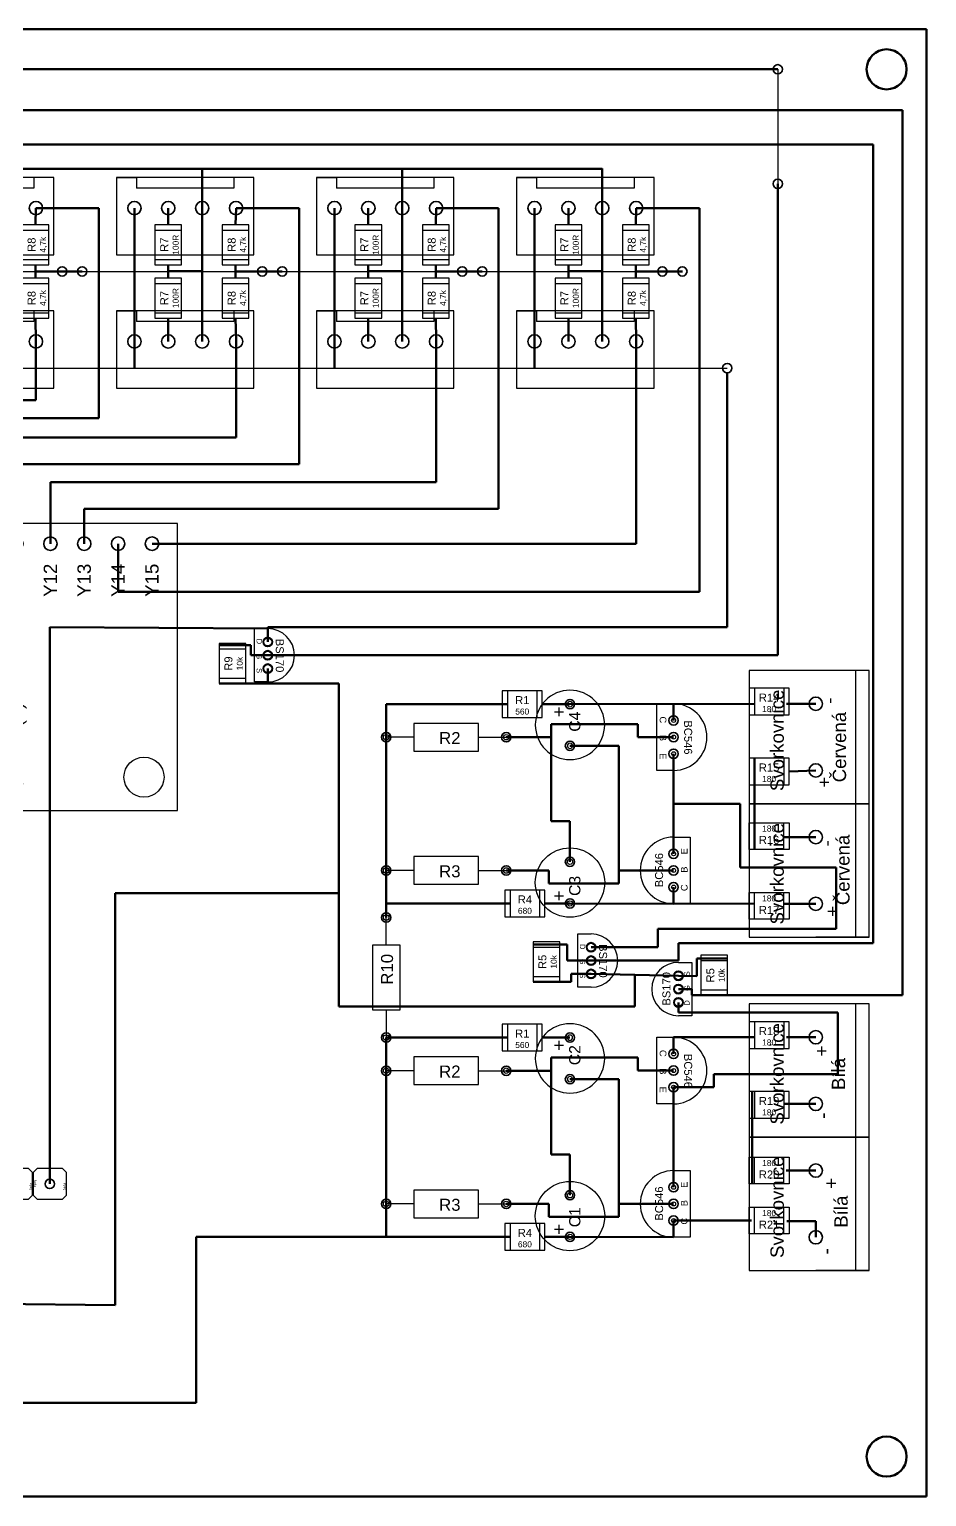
# Model space of a CAD drawing. Header units: millimetres. Extents: x -113 to 59, y -3 to 334.
# Drawn here: x -8.4 to 58.8, y -3.4 to 106.6 of the extents above; entities that cross this region are included whole.
import ezdxf
from ezdxf.enums import TextEntityAlignment as Align

# ---------------------------------------------------------------- set-up
doc = ezdxf.new("R2010")
doc.units = ezdxf.units.MM
for name, color, linetype, lineweight in [('Cesty', 90, 'Continuous', 106), ('Deska', 10, 'Continuous', 70), ('Díry', 106, 'Continuous', 35), ('Díry-šrouby', 10, 'Continuous', 70)]:
    doc.layers.add(name, color=color, linetype=linetype, lineweight=lineweight)
for name, color, linetype in [('Drátové propojky', 172, 'Continuous'), ('Díry-poznámky', 40, 'Continuous'), ('SMD součástky', 172, 'Continuous'), ('Součástky', 212, 'Continuous')]:
    doc.layers.add(name, color=color, linetype=linetype)
doc.styles.get("Standard").update_dxf_attribs({"font": 'arial.ttf'})

# ---------------------------------------------------------------- blocks, each defined once
blk = doc.blocks.new('Svorkovnice')
for p, q in [((7.5, 5), (-2.5, 5)), ((-2.5, 5), (-2.5, -4)), ((7.5, -4), (7.5, 5)), ((-2.5, -4), (-2.5, 0)), ((-2.5, -4), (-2.5, -3)), ((-2.5, -3), (7.5, -3)), ((-2.5, -4), (7.5, -4))]:
    blk.add_line(p, q)
for centre in [(0, 0), (5, 0)]:
    blk.add_circle(centre, 0.5)
at = {"insert": (-1.55, 3.4), "char_height": 1, "attachment_point": 1}
blk.add_mtext_dynamic_manual_height_columns('Svorkovnice', width=1.7485, gutter_width=12.5, heights=[0], dxfattribs=at)
blk = doc.blocks.new('Tranzistor_1')
for p, q in [((-5, -2.5), (-5, 0)), ((5, 0), (5, -2.5)), ((5, -2.5), (-5, -2.5))]:
    blk.add_line(p, q)
for centre in [(-2.5, 0), (0, 0), (2.5, 0)]:
    blk.add_circle(centre, 0.3)
blk.add_arc((0, 0), 5, 0, 180)
at = {"char_height": 1, "attachment_point": 1}
for s, insert in [('C', (-3.09, -1.09)), ('B', (-0.34, -1.09)), ('E', (2.41, -1.09))]:
    blk.add_mtext_dynamic_manual_height_columns(s, width=0.3446, gutter_width=12.5, heights=[0], dxfattribs=dict(at, insert=insert))
blk.add_attdef('TYP', (-2.51, 1.58), '', height=1.2)
blk = doc.blocks.new('*U200')
blk.add_circle((0, 0), 0.3)
blk = doc.blocks.new('*U199')
at = {"color": 0, "linetype": 'ByBlock', "lineweight": -2, "transparency": 16777216}
for p in [(0, 0), (4.8, 0)]:
    blk.add_blockref('*U200', p, dxfattribs=at)
blk = doc.blocks.new('BLOCK4')
blk.add_circle((2.4, 0), 4)
blk.add_blockref('*U199', (0, 0))
blk.add_attdef('C', (1.11, -1.2), '', height=1.3)
blk = doc.blocks.new('Rezistor SMD')
for p, q in [((2.8, 1), (-0.2, 1)), ((-0.2, 1), (-0.2, -1)), ((0.2, 1), (0.2, -1)), ((2.8, 1), (2.3, 1)), ((2.8, 1), (2.4, 1)), ((2.4, 1), (2.4, -1)), ((2.8, -1), (2.8, 1)), ((-0.2, -1), (2.8, -1))]:
    blk.add_line(p, q)
for tag, height, p in [('R', 0.6, (1.3, 0)), ('VALUE', 0.45, (1.3, -0.78))]:
    blk.add_attdef(tag, text='', height=height).set_placement(p, align=Align.CENTER)
blk = doc.blocks.new('Rezistor')
for p, q in [((3, 0), (0, 0)), ((10, 1.5), (3, 1.5)), ((3, 1.5), (3, -1.5)), ((10, -1.5), (10, 1.5)), ((10, 0), (13, 0)), ((3, -1.5), (10, -1.5))]:
    blk.add_line(p, q)
for centre in [(0, 0), (13, 0)]:
    blk.add_circle(centre, 0.3)
blk.add_attdef('R', (5.73, -0.74), '', height=1.3)
blk = doc.blocks.new('Tranzistor_1 v2')
for p, q in [((-2, -1), (-2, 0)), ((2, 0), (2, -1)), ((2, -1), (-2, -1))]:
    blk.add_line(p, q)
for centre in [(-1, 0), (0, 0), (1, 0)]:
    blk.add_circle(centre, 0.3)
blk.add_arc((0, 0), 2, 0, 180)
at = {"char_height": 0.4, "attachment_point": 1}
for s, insert in [('D', (-1.24, -0.44)), ('G', (-0.14, -0.44)), ('S', (0.96, -0.44))]:
    blk.add_mtext_dynamic_manual_height_columns(s, width=0.3446, gutter_width=12.5, heights=[0], dxfattribs=dict(at, insert=insert))
blk.add_attdef('TYP', (-1.24, 0.6), '', height=0.6)
blk = doc.blocks.new('*U205')
blk.add_circle((0, 0), 0.5)
blk = doc.blocks.new('*U206')
at = {"color": 0, "linetype": 'ByBlock', "lineweight": -2, "transparency": 16777216}
for p in [(-17.78, 0), (-15.24, 0), (-12.7, 0), (-10.16, 0), (-7.62, 0), (-5.08, 0), (-2.54, 0), (0, 0)]:
    blk.add_blockref('*U205', p, dxfattribs=at)
blk = doc.blocks.new('*U207')
blk.add_circle((0, 0), 0.5)
blk = doc.blocks.new('*U208')
at = {"color": 0, "linetype": 'ByBlock', "lineweight": -2, "transparency": 16777216}
for p in [(0, 0), (2.54, 0), (5.08, 0), (7.62, 0), (10.16, 0), (12.7, 0), (15.24, 0), (17.78, 0), (20.32, 0), (22.86, 0), (25.4, 0), (27.94, 0), (30.48, 0), (33.02, 0), (35.56, 0), (38.1, 0)]:
    blk.add_blockref('*U207', p, dxfattribs=at)
blk = doc.blocks.new('16-ch-analog-multiplexer')
for p, q in [((42, 21.5), (0, 21.5)), ((0, 21.5), (0, 0)), ((0, 21.5), (0, 20)), ((42, 0), (42, 21.5)), ((0, 0), (0, 2.5)), ((0, 0), (0, 2)), ((0, 0), (42, 0))]:
    blk.add_line(p, q)
for centre in [(2.5, 2.5), (39.5, 2.5)]:
    blk.add_circle(centre, 1.5)
for name, p in [('*U208', (2, 20)), ('*U206', (29.89, 2))]:
    blk.add_blockref(name, p)
at = {"char_height": 1, "rotation": 90}
for s, width, insert, attachment_point in [('Y0', 2.1173, (2, 18.5), 6), ('Y1', 2.1173, (4.54, 18.5), 6), ('Y2', 2.1173, (7.08, 18.5), 6), ('Y3', 2.1173, (9.62, 18.5), 6), ('Y4', 2.1173, (12.16, 18.5), 6), ('Y5', 2.1173, (14.7, 18.5), 6), ('Y6', 2.1173, (17.24, 18.5), 6), ('Y7', 2.1173, (19.78, 18.5), 6), ('Y8', 2.1173, (22.32, 18.5), 6), ('Y9', 2.1173, (24.86, 18.5), 6), ('Y10', 2.1173, (27.4, 18.5), 6), ('Y11', 2.1173, (29.94, 18.5), 6), ('Y12', 2.1173, (32.48, 18.5), 6), ('Y13', 2.1173, (35.02, 18.5), 6), ('Y14', 2.1173, (37.56, 18.5), 6), ('Y15', 2.1173, (40.1, 18.5), 6), ('SIG (Z)', 4.8487, (29.39, 3.5), 1), ('GND', 2.1173, (11.61, 3.5), 1), ('VCC', 2.1173, (14.15, 3.5), 1), ('EN', 2.1173, (16.69, 3.5), 1), ('S0', 2.1173, (19.23, 3.5), 1), ('S1', 2.1173, (21.77, 3.5), 1), ('S2', 2.1173, (24.31, 3.5), 1), ('S3', 2.1173, (26.85, 3.5), 1)]:
    blk.add_mtext_dynamic_manual_height_columns(s, width=width, gutter_width=9, heights=[0], dxfattribs=dict(at, insert=insert, attachment_point=attachment_point))
at = {"insert": (7.88, 13.96), "char_height": 1.2, "attachment_point": 1}
blk.add_mtext_dynamic_manual_height_columns('16 channel analog multiplexer', width=28.0301, gutter_width=9, heights=[0], dxfattribs=at)
blk.add_attdef('CISLO', (16.39, 9.07), '', height=1.8)
blk = doc.blocks.new('*U210')
blk.add_circle((0, 0), 0.5)
blk = doc.blocks.new('*U211')
at = {"color": 0, "linetype": 'ByBlock', "lineweight": -2, "transparency": 16777216}
for p in [(-7.62, 0), (-5.08, 0), (-2.54, 0), (0, 0)]:
    blk.add_blockref('*U210', p, dxfattribs=at)
blk = doc.blocks.new('4-pin-fan-connector')
for p, q in [((8.96, 2.3), (-1.34, 2.3)), ((-1.34, 2.3), (-1.34, -3.5)), ((-1.34, 2.3), (0.16, 2.3)), ((0.16, 2.3), (0.16, 1.5)), ((8.96, 2.3), (7.46, 2.3)), ((7.46, 2.3), (7.46, 1.5)), ((8.96, -3.5), (8.96, 2.3)), ((7.46, 1.5), (0.16, 1.5)), ((8.96, -3.5), (8.96, 0)), ((-1.34, -3.5), (8.96, -3.5))]:
    blk.add_line(p, q)
blk.add_blockref('*U211', (7.62, 0))
blk = doc.blocks.new('*U213')
at = {"layer": 'Součástky', "rotation": 180}
blk.add_blockref('4-pin-fan-connector', (3.81, -0.6), dxfattribs=at)
blk = doc.blocks.new('*U214')
at = {"layer": 'Součástky', "color": 0, "linetype": 'ByBlock', "lineweight": -2, "transparency": 16777216}
for p in [(0, 10), (15, 10), (30, 10), (45, 10), (60, 10), (75, 10), (90, 10), (105, 10), (0, 0), (15, 0), (30, 0), (45, 0), (60, 0), (75, 0), (90, 0), (105, 0)]:
    blk.add_blockref('*U213', p, dxfattribs=at)
blk = doc.blocks.new('*U215')
at = {"layer": 'SMD součástky', "rotation": 90}
for p, values in [((-1.24, -1.3), {'R': 'R7', 'VALUE': '100R'}), ((3.81, -1.3), {'R': 'R8', 'VALUE': '4,7k'})]:
    blk.add_blockref('Rezistor SMD', p, dxfattribs=at).add_auto_attribs(values)
blk = doc.blocks.new('*U216')
at = {"layer": 'Součástky', "color": 0, "linetype": 'ByBlock', "lineweight": -2, "transparency": 16777216}
for p in [(0, 0), (15, 0), (30, 0), (45, 0), (60, 0), (75, 0), (90, 0), (105, 0), (0, -4), (15, -4), (30, -4), (45, -4), (60, -4), (75, -4), (90, -4), (105, -4)]:
    blk.add_blockref('*U215', p, dxfattribs=at)
blk = doc.blocks.new('*U217')
at = {"layer": 'Cesty'}
for p, q in [((1.27, 5), (1.27, -5)), ((-1.27, 0.26), (1.27, 0.26))]:
    blk.add_line(p, q, dxfattribs=at)
blk = doc.blocks.new('*U218')
at = {"layer": 'Cesty', "color": 0, "linetype": 'ByBlock', "lineweight": -2, "transparency": 16777216}
for p in [(0, 0), (15, 0), (30, 0), (45, 0), (60, 0), (75, 0), (90, 0), (105, 0)]:
    blk.add_blockref('*U217', p, dxfattribs=at)
blk = doc.blocks.new('*U219')
at = {"layer": 'Cesty'}
for p, q in [((-3.81, -5), (-3.81, 5)), ((-1.27, 3.76), (-1.27, 5)), ((3.78, 3.76), (3.81, 5)), ((-1.27, -3.24), (-1.27, -5)), ((3.78, -3.24), (3.81, -5))]:
    blk.add_line(p, q, dxfattribs=at)
blk = doc.blocks.new('*U220')
at = {"layer": 'Cesty', "color": 0, "linetype": 'ByBlock', "lineweight": -2, "transparency": 16777216}
for p in [(0, 0), (15, 0), (30, 0), (45, 0), (60, 0), (75, 0), (90, 0), (105, 0)]:
    blk.add_blockref('*U219', p, dxfattribs=at)
blk = doc.blocks.new('*U221')
at = {"layer": 'Cesty'}
for p, q in [((-1.925, 0), (0.075, 0)), ((0.075, 0), (1.575, 0))]:
    blk.add_line(p, q, dxfattribs=at)
at = {"layer": 'Díry'}
for centre in [(0.075, 0), (1.575, 0)]:
    blk.add_circle(centre, 0.35, dxfattribs=at)
blk = doc.blocks.new('*U222')
at = {"layer": 'Díry', "color": 0, "linetype": 'ByBlock', "lineweight": -2, "transparency": 16777216}
for p in [(0, 0), (15, 0), (30, 0), (45, 0), (60, 0), (75, 0), (90, 0), (105, 0)]:
    blk.add_blockref('*U221', p, dxfattribs=at)
blk = doc.blocks.new('*U223')
at = {"layer": 'Drátové propojky'}
blk.add_line((-6.75, 0), (6.75, 0), dxfattribs=at)
blk = doc.blocks.new('*U224')
at = {"layer": 'Drátové propojky', "color": 0, "linetype": 'ByBlock', "lineweight": -2, "transparency": 16777216}
for p in [(0, 0), (15, 0), (30, 0), (45, 0), (60, 0), (75, 0), (90, 0)]:
    blk.add_blockref('*U223', p, dxfattribs=at)
blk = doc.blocks.new('*U225')
at = {"layer": 'Cesty'}
blk.add_line((0, -1.48), (0, 1.48), dxfattribs=at)
blk = doc.blocks.new('*U226')
at = {"layer": 'Cesty', "color": 0, "linetype": 'ByBlock', "lineweight": -2, "transparency": 16777216}
for p in [(0, 0), (15, 0), (30, 0), (45, 0), (60, 0), (75, 0), (90, 0), (105, 0)]:
    blk.add_blockref('*U225', p, dxfattribs=at)
blk = doc.blocks.new('*U227')
at = {"layer": 'Cesty'}
blk.add_line((0, 1), (0, -1), dxfattribs=at)
blk = doc.blocks.new('*U228')
at = {"layer": 'Cesty', "color": 0, "linetype": 'ByBlock', "lineweight": -2, "transparency": 16777216}
for p in [(0, 0), (15, 0), (30, 0), (45, 0), (60, 0), (75, 0), (90, 0), (105, 0)]:
    blk.add_blockref('*U227', p, dxfattribs=at)
blk = doc.blocks.new('Oboustraný kolík přímý (1pin)')
for p, q in [((-2.5, -0.3), (-2.2, 0)), ((-0.3, 0), (-2.2, 0)), ((-0.3, 0), (0, -0.3)), ((-2.5, -0.3), (-2.5, -2)), ((0, -2), (0, -0.3)), ((-2.5, -2), (-2.2, -2.3)), ((0, -2), (-0.3, -2.3)), ((-2.2, -2.3), (-0.3, -2.3))]:
    blk.add_line(p, q)
blk.add_circle((-1.25, -1.15), 0.35)
at = {"char_height": 0.2, "attachment_point": 1}
for insert, rotation in [((-2.24, -0.84), 270), ((-0.24, -1.61), 90)]:
    blk.add_mtext_dynamic_manual_height_columns('řada', width=0.3606, gutter_width=12.5, heights=[0], dxfattribs=dict(at, insert=insert, rotation=rotation))
blk = doc.blocks.new('Oboustraný kolík přímý')
at = {"layer": 'Součástky'}
blk.add_blockref('Oboustraný kolík přímý (1pin)', (0, 0), dxfattribs=at)
blk = doc.blocks.new('*U229')
at = {"layer": 'Cesty'}
blk.add_blockref('Oboustraný kolík přímý', (1.25, 1.15), dxfattribs=at)
blk = doc.blocks.new('*U230')
at = {"layer": 'Cesty', "color": 0, "linetype": 'ByBlock', "lineweight": -2, "transparency": 16777216}
for p in [(0, 0), (2.54, 0), (5.08, 0), (7.62, 0), (10.16, 0), (12.7, 0), (15.24, 0), (17.78, 0), (20.32, 0)]:
    blk.add_blockref('*U229', p, dxfattribs=at)
blk = doc.blocks.new('*U278')
at = {"layer": 'Díry'}
blk.add_circle((0, 0), 0.5, dxfattribs=at)
blk = doc.blocks.new('*U279')
at = {"layer": 'Díry', "color": 0, "linetype": 'ByBlock', "lineweight": -2, "transparency": 16777216}
for p in [(0, 0), (2.54, 0), (5.08, 0), (7.62, 0), (0, -10), (2.54, -10), (5.08, -10), (7.62, -10)]:
    blk.add_blockref('*U278', p, dxfattribs=at)
blk = doc.blocks.new('*U276')
at = {"layer": 'Díry'}
blk.add_blockref('*U279', (-3.81, 5), dxfattribs=at)
blk = doc.blocks.new('*U277')
at = {"layer": 'Díry', "color": 0, "linetype": 'ByBlock', "lineweight": -2, "transparency": 16777216}
for p in [(0, 0), (15, 0), (30, 0), (45, 0), (60, 0), (75, 0), (90, 0), (105, 0)]:
    blk.add_blockref('*U276', p, dxfattribs=at)

msp = doc.modelspace()

# ---------------------------------------------------------------- linework, layer by layer
at = {"layer": 'Cesty'}
for p, q in [((-83.28, 103.57), (47.68, 103.57)), ((57.04, 100.52), (-80.6, 100.52)), ((57.04, 34.15), (57.04, 100.52)), ((-78.16, 97.94), (54.82, 97.94)), ((54.82, 97.94), (54.82, 38.06)), ((-70.48, 96.12), (34.52, 96.12)), ((47.68, 59.64), (47.68, 94.99)), ((-7.94, 93.17), (-3.22, 93.17)), ((-3.22, 93.17), (-3.22, 77.42)), ((7.06, 93.17), (11.8, 93.17)), ((11.8, 93.17), (11.8, 73.98)), ((22.06, 93.17), (26.74, 93.17)), ((26.74, 93.17), (26.74, 70.63)), ((41.81, 93.17), (37.06, 93.17)), ((41.81, 64.39), (41.81, 93.17)), ((-7.97, 87.92), (-7.97, 88.92)), ((1.98, 87.92), (1.98, 88.92)), ((7.03, 87.92), (7.03, 88.92)), ((16.98, 87.92), (16.98, 88.92)), ((22.03, 87.92), (22.03, 88.92)), ((31.98, 87.92), (31.98, 88.92)), ((37.03, 87.92), (37.03, 88.92)), ((-7.94, 83.17), (-7.94, 78.78)), ((7.06, 83.17), (7.06, 75.97)), ((22.06, 83.17), (22.06, 72.61)), ((37.06, 83.17), (37.06, 68.01)), ((43.89, 80.82), (43.89, 61.75)), ((-7.94, 78.78), (-17.02, 78.78)), ((-3.22, 77.42), (-14.48, 77.42)), ((7.06, 75.97), (-11.94, 75.97)), ((11.8, 73.98), (-9.4, 73.98)), ((22.06, 72.61), (-6.86, 72.61)), ((-6.86, 72.61), (-6.86, 68.01)), ((26.74, 70.63), (-4.32, 70.63)), ((-4.32, 70.63), (-4.32, 68.01)), ((-1.78, 68.01), (-1.78, 64.39)), ((37.06, 68.01), (0.76, 68.01)), ((-1.78, 64.39), (41.81, 64.39)), ((9.44, 61.64), (-6.91, 61.75)), ((-6.91, 61.75), (-6.91, 20.01)), ((43.89, 61.75), (9.44, 61.75)), ((9.44, 61.75), (9.44, 60.64)), ((8.17, 60.41), (5.79, 60.41)), ((8.17, 59.64), (8.17, 60.41)), ((9.44, 59.64), (8.17, 59.64)), ((9.44, 59.64), (47.68, 59.64)), ((9.44, 57.52), (9.44, 58.64)), ((5.79, 57.52), (7.79, 57.52)), ((7.79, 57.52), (9.44, 57.52)), ((14.77, 57.52), (9.44, 57.52)), ((14.77, 33.31), (14.77, 57.52)), ((18.32, 53.5), (18.32, 55.98)), ((18.32, 55.98), (27.42, 55.98)), ((32.1, 55.98), (30.02, 55.98)), ((45.93, 56), (32.1, 55.98)), ((39.87, 54.76), (39.87, 55.99)), ((37.18, 54.48), (30.68, 54.48)), ((30.68, 54.48), (30.68, 53.5)), ((37.18, 53.51), (37.18, 54.48)), ((18.32, 43.51), (18.32, 53.5)), ((30.68, 53.5), (27.32, 53.5)), ((30.68, 53.5), (30.68, 47.21)), ((32.1, 52.86), (35.76, 52.86)), ((35.76, 52.86), (35.76, 43.51)), ((39.87, 53.51), (37.18, 53.51)), ((39.87, 52.26), (39.87, 44.76)), ((44.86, 48.51), (39.87, 48.51)), ((44.86, 43.73), (44.86, 48.51)), ((30.68, 47.21), (32.1, 47.21)), ((32.1, 47.21), (32.1, 44.16)), ((18.32, 41.04), (18.32, 43.51)), ((30.51, 43.51), (27.32, 43.51)), ((30.51, 42.54), (30.51, 43.51)), ((39.87, 43.51), (35.76, 43.51)), ((35.76, 43.51), (35.76, 42.54)), ((52.06, 43.73), (44.86, 43.73)), ((52.06, 39.13), (52.06, 43.73)), ((35.76, 42.54), (30.51, 42.54)), ((39.87, 42.26), (39.87, 41.02)), ((-2.01, 11.49), (-2.01, 41.8)), ((-2.01, 41.8), (14.77, 41.8)), ((27.62, 41.04), (18.32, 41.04)), ((18.32, 41.04), (18.32, 39.98)), ((32.1, 41.04), (30.22, 41.04)), ((45.93, 41.01), (32.1, 41.04)), ((39.87, 41.01), (32.1, 41.04)), ((38.69, 37.75), (38.69, 39.13)), ((38.69, 39.13), (52.06, 39.13)), ((31.88, 37.95), (29.33, 37.96)), ((31.88, 36.75), (31.88, 37.95)), ((33.68, 37.75), (38.69, 37.75)), ((40.23, 36.75), (40.23, 38.06)), ((40.23, 38.06), (54.82, 38.06)), ((33.68, 36.75), (31.88, 36.75)), ((33.68, 36.75), (40.23, 36.75)), ((41.6, 35.59), (41.6, 36.9)), ((41.6, 36.9), (43.92, 36.9)), ((33.68, 35.75), (32.18, 35.75)), ((32.18, 35.75), (32.18, 35.16)), ((40.23, 35.62), (33.68, 35.75)), ((33.68, 35.75), (33.68, 35.75)), ((36.96, 35.69), (36.96, 33.31)), ((40.23, 35.62), (41.6, 35.59)), ((32.18, 35.16), (29.33, 35.16)), ((40.23, 34.62), (41.23, 34.62)), ((41.23, 34.62), (41.23, 34.15)), ((41.23, 34.15), (43.92, 34.15)), ((43.92, 34.15), (57.04, 34.15)), ((36.96, 33.31), (14.77, 33.31)), ((40.23, 33.62), (40.23, 32.87)), ((40.23, 32.87), (52.19, 32.87)), ((52.19, 32.87), (52.19, 28.24)), ((18.32, 28.5), (18.32, 30.98)), ((18.32, 30.98), (27.42, 30.98)), ((32.1, 30.98), (30.02, 30.98)), ((39.87, 29.76), (39.87, 30.99)), ((37.18, 29.48), (30.68, 29.48)), ((30.68, 29.48), (30.68, 28.5)), ((37.18, 28.51), (37.18, 29.48)), ((18.32, 18.51), (18.32, 28.5)), ((30.68, 28.5), (27.32, 28.5)), ((30.68, 28.5), (30.68, 22.21)), ((32.1, 27.86), (35.76, 27.86)), ((35.76, 27.86), (35.76, 18.51)), ((39.87, 28.51), (37.18, 28.51)), ((52.19, 28.24), (42.88, 28.24)), ((42.88, 28.24), (42.88, 27.26)), ((39.87, 27.26), (39.87, 19.76)), ((42.88, 27.26), (39.87, 27.26)), ((30.68, 22.21), (32.1, 22.21)), ((32.1, 22.21), (32.1, 19.16)), ((18.32, 16.04), (18.32, 18.51)), ((30.51, 18.51), (27.32, 18.51)), ((30.51, 17.54), (30.51, 18.51)), ((39.87, 18.51), (35.76, 18.51)), ((35.76, 18.51), (35.76, 17.54)), ((35.76, 17.54), (30.51, 17.54)), ((39.87, 17.11), (39.87, 17.26)), ((39.87, 16.01), (39.87, 17.11)), ((4.06, 3.59), (4.06, 16.04)), ((4.06, 16.04), (18.32, 16.04)), ((27.62, 16.04), (18.32, 16.04)), ((32.1, 16.04), (30.22, 16.04)), ((39.87, 16.01), (32.1, 16.04)), ((-16.73, 11.09), (-2.01, 10.92)), ((-2.01, 10.92), (-2.01, 11.49)), ((-10.67, 3.59), (4.06, 3.59))]:
    msp.add_line(p, q, dxfattribs=at)
at = {"layer": 'Cesty', "lineweight": 100}
for p, q in [((50.53, 56.01), (48.33, 56.01)), ((45.93, 51.93), (45.93, 45.09)), ((50.53, 51.01), (48.53, 50.93)), ((50.53, 46.01), (48.13, 46.01)), ((50.53, 41.01), (48.16, 41.01)), ((39.87, 31.01), (45.93, 31.01)), ((50.53, 31.01), (48.34, 31.01)), ((45.75, 26.93), (45.75, 20.01)), ((50.53, 26.01), (48.16, 26.01)), ((50.53, 21.01), (48.31, 21.01)), ((39.87, 17.26), (43.42, 17.26)), ((43.42, 17.26), (45.72, 17.26)), ((48.35, 17.23), (50.53, 17.23)), ((50.53, 17.23), (50.53, 16.01))]:
    msp.add_line(p, q, dxfattribs=at)
at = {"layer": 'Deska'}
for p, q in [((-113.16, 106.57), (58.84, 106.57)), ((58.84, 106.57), (58.84, -3.43)), ((58.84, -3.43), (-113.16, -3.43))]:
    msp.add_line(p, q, dxfattribs=at)
at = {"layer": 'Drátové propojky'}
for p, q in [((47.68, 103.57), (47.68, 94.99)), ((-75.56, 81.17), (29.44, 81.17)), ((29.44, 81.17), (43.89, 81.17))]:
    msp.add_line(p, q, dxfattribs=at)
at = {"layer": 'Díry'}
for centre, radius in [((47.68, 103.57), 0.35), ((47.68, 94.99), 0.35), ((47.68, 94.99), 0.35), ((43.89, 81.17), 0.35), ((-6.86, 68.01), 0.5), ((-4.32, 68.01), 0.5), ((-1.78, 68.01), 0.5), ((0.76, 68.01), 0.5), ((9.44, 60.64), 0.35), ((9.44, 59.64), 0.35), ((9.44, 58.64), 0.35), ((32.1, 55.98), 0.35), ((50.53, 56.01), 0.5), ((39.87, 54.76), 0.35), ((18.32, 53.5), 0.35), ((27.32, 53.5), 0.35), ((32.1, 52.86), 0.35), ((39.87, 53.51), 0.35), ((39.87, 52.26), 0.35), ((50.53, 51.01), 0.5), ((50.53, 46.01), 0.5), ((39.87, 44.76), 0.35), ((32.1, 44.16), 0.35), ((18.32, 43.51), 0.35), ((27.32, 43.51), 0.35), ((39.87, 43.51), 0.35), ((39.87, 42.26), 0.35), ((32.1, 41.04), 0.35), ((50.53, 41.01), 0.5), ((18.32, 39.98), 0.35), ((33.68, 37.75), 0.35), ((33.68, 36.75), 0.35), ((33.68, 35.75), 0.35), ((40.23, 35.62), 0.35), ((40.23, 34.62), 0.35), ((40.23, 33.62), 0.35), ((18.32, 30.98), 0.35), ((32.1, 30.98), 0.35), ((50.53, 31.01), 0.5), ((39.87, 29.76), 0.35), ((18.32, 28.5), 0.35), ((27.32, 28.5), 0.35), ((39.87, 28.51), 0.35), ((32.1, 27.86), 0.35), ((39.87, 27.26), 0.35), ((50.53, 26.01), 0.5), ((50.53, 21.01), 0.5), ((-6.91, 20.01), 0.35), ((39.87, 19.76), 0.35), ((18.32, 18.51), 0.35), ((27.32, 18.51), 0.35), ((32.1, 19.16), 0.35), ((39.87, 18.51), 0.35), ((39.87, 17.26), 0.35), ((50.53, 16.01), 0.5), ((32.1, 16.04), 0.35)]:
    msp.add_circle(centre, radius, dxfattribs=at)
at = {"layer": 'Díry-poznámky'}
msp.add_circle((0.16, 50.51), 1.5, dxfattribs=at)
at = {"layer": 'Díry-šrouby'}
for centre in [(55.84, 103.57), (55.84, -0.43)]:
    msp.add_circle(centre, 1.5, dxfattribs=at)

# ---------------------------------------------------------------- block references
at = {"layer": 'Cesty'}
for name, p in [('*U226', (-70.48, 94.65)), ('*U220', (-71.75, 88.17)), ('*U218', (-71.75, 88.17)), ('*U228', (-75.56, 82.17)), ('*U230', (-27.23, 20.01))]:
    msp.add_blockref(name, p, dxfattribs=at)
at = {"layer": 'Drátové propojky'}
msp.add_blockref('*U224', (-57.72, 88.42), dxfattribs=at)
at = {"layer": 'Díry'}
for name, p in [('*U277', (-71.75, 88.17)), ('*U222', (-66.05, 88.42))]:
    msp.add_blockref(name, p, dxfattribs=at)
at = {"layer": 'SMD součástky', "rotation": 90}
for p, values in [((6.79, 57.72), {'R': 'R9', 'VALUE': '10k'}), ((30.33, 35.36), {'R': 'R5', 'VALUE': '10k'}), ((42.92, 34.35), {'R': 'R5', 'VALUE': '10k'})]:
    msp.add_blockref('Rezistor SMD', p, dxfattribs=at).add_auto_attribs(values)
at = {"layer": 'SMD součástky'}
for p, values in [((27.22, 55.98), {'R': 'R1', 'VALUE': '560'}), ((45.73, 56.17), {'R': 'R14', 'VALUE': '180'}), ((45.73, 50.93), {'R': 'R15', 'VALUE': '180'}), ((27.42, 41.04), {'R': 'R4', 'VALUE': '680'}), ((27.22, 30.98), {'R': 'R1', 'VALUE': '560'}), ((45.73, 31.17), {'R': 'R18', 'VALUE': '180'}), ((45.73, 25.93), {'R': 'R19', 'VALUE': '180'}), ((27.42, 16.04), {'R': 'R4', 'VALUE': '680'})]:
    msp.add_blockref('Rezistor SMD', p, dxfattribs=at).add_auto_attribs(values)
ref = msp.add_blockref('Rezistor SMD', (45.73, 46.09), dxfattribs=dict(at, xscale=-1, rotation=180))
ref.add_attrib('R', 'R16', dxfattribs={"layer": '0', "height": 0.6}).set_placement((47.03, 45.5), align=Align.CENTER)
ref.add_attrib('VALUE', '180', dxfattribs={"layer": '0', "height": 0.45}).set_placement((47.03, 46.43), align=Align.CENTER)
ref = msp.add_blockref('Rezistor SMD', (45.73, 40.85), dxfattribs=dict(at, xscale=-1, rotation=180))
ref.add_attrib('R', 'R17', dxfattribs={"layer": '0', "height": 0.6}).set_placement((47.03, 40.25), align=Align.CENTER)
ref.add_attrib('VALUE', '180', dxfattribs={"layer": '0', "height": 0.45}).set_placement((47.03, 41.19), align=Align.CENTER)
ref = msp.add_blockref('Rezistor SMD', (45.73, 21.01), dxfattribs=dict(at, xscale=-1, rotation=180))
ref.add_attrib('R', 'R20', dxfattribs={"layer": '0', "height": 0.6}).set_placement((47.03, 20.42), align=Align.CENTER)
ref.add_attrib('VALUE', '180', dxfattribs={"layer": '0', "height": 0.45}).set_placement((47.03, 21.35), align=Align.CENTER)
ref = msp.add_blockref('Rezistor SMD', (45.73, 17.26), dxfattribs=dict(at, xscale=-1, rotation=180))
ref.add_attrib('R', 'R21', dxfattribs={"layer": '0', "height": 0.6}).set_placement((47.03, 16.66), align=Align.CENTER)
ref.add_attrib('VALUE', '180', dxfattribs={"layer": '0', "height": 0.45}).set_placement((47.03, 17.6), align=Align.CENTER)
at = {"layer": 'Součástky'}
for name, p, rotation in [('*U214', (33.25, 92.57), 180), ('Svorkovnice', (50.53, 51.01), 90), ('Svorkovnice', (50.53, 41.01), 90), ('Svorkovnice', (50.53, 26.01), 90), ('Svorkovnice', (50.53, 16.01), 90)]:
    msp.add_blockref(name, p, dxfattribs=dict(at, rotation=rotation))
msp.add_blockref('*U216', (-71.78, 90.42), dxfattribs=at)
msp.add_blockref('16-ch-analog-multiplexer', (-39.34, 48.01), dxfattribs=at).add_auto_attribs({'CISLO': 'M2'})
for p, rotation in [((9.44, 59.64), 270), ((33.68, 36.75), 270), ((40.23, 34.62), 90)]:
    msp.add_blockref('Tranzistor_1 v2', p, dxfattribs=dict(at, rotation=rotation)).add_auto_attribs({'TYP': 'BS170'})
ref = msp.add_blockref('BLOCK4', (32.1, 55.98), dxfattribs=dict(at, xscale=-0.65, yscale=0.65, zscale=0.65, rotation=90))
ref.add_attrib('C', 'C4', (32.88, 53.91), dxfattribs={"layer": '0', "height": 0.845, "rotation": 90})
for name, p, xscale, yscale, zscale, rotation, values in [('Tranzistor_1', (39.87, 53.51), 0.5, 0.5, 0.5, 270, {'TYP': 'BC546'}), ('Tranzistor_1', (39.87, 43.51), 0.5, 0.5, 0.5, 89.99999999999999, {'TYP': 'BC546'}), ('Rezistor', (18.32, 30.98), 0.6923076923076923, 0.6923076923076923, 0.6923076923076923, 90, {'R': 'R10'}), ('Tranzistor_1', (39.87, 28.51), 0.5, 0.5, 0.5, 270, {'TYP': 'BC546'}), ('Tranzistor_1', (39.87, 18.51), 0.5, 0.5, 0.5, 89.99999999999999, {'TYP': 'BC546'}), ('BLOCK4', (32.1, 16.04), 0.65, 0.65, 0.65, 90, {'C': 'C1'})]:
    msp.add_blockref(name, p, dxfattribs=dict(at, xscale=xscale, yscale=yscale, zscale=zscale, rotation=rotation)).add_auto_attribs(values)
at = {"layer": 'Součástky', "xscale": 0.6923076923076923, "yscale": 0.6923076923076923, "zscale": 0.6923076923076923}
for p, values in [((18.32, 53.5), {'R': 'R2'}), ((18.32, 43.51), {'R': 'R3'}), ((18.32, 28.5), {'R': 'R2'}), ((18.32, 18.51), {'R': 'R3'})]:
    msp.add_blockref('Rezistor', p, dxfattribs=at).add_auto_attribs(values)
at = {"layer": 'Součástky'}
ref = msp.add_blockref('BLOCK4', (32.1, 41.04), dxfattribs=dict(at, xscale=0.65, yscale=0.65, zscale=0.65, rotation=90.00000000000001))
ref.add_attrib('C', 'C3', (32.88, 41.6), dxfattribs={"layer": '0', "height": 0.845, "rotation": 90})
ref = msp.add_blockref('BLOCK4', (32.1, 30.98), dxfattribs=dict(at, xscale=-0.65, yscale=0.65, zscale=0.65, rotation=90))
ref.add_attrib('C', 'C2', (32.88, 28.91), dxfattribs={"layer": '0', "height": 0.845, "rotation": 90})

# ---------------------------------------------------------------- texts
at = {"layer": 'Součástky', "char_height": 1, "rotation": 90}
for s, width, insert, attachment_point in [('-', 6.324, (51.03, 56.01), 1), ('+', 6.324, (30.76, 55.81), 3), ('+', 6.324, (30.76, 55.81), 3), ('Červená', 6.324, (51.8, 50.12), 1), ('+', 6.324, (50.66, 49.72), 1), ('-', 6.324, (50.83, 45.31), 1), ('Červená', 6.324, (52.06, 40.91), 1), ('+', 6.324, (30.76, 41.2), 1), ('+', 6.324, (30.76, 41.2), 1), ('+', 6.324, (51.27, 40.04), 1), ('+', 6.324, (30.76, 30.81), 3), ('+', 6.324, (50.46, 29.57), 1), ('Bílá', 4.145, (51.73, 27.05), 1), ('-', 6.324, (50.55, 24.89), 1), ('+', 6.324, (51.17, 19.65), 1), ('Bílá', 4.145, (51.92, 16.73), 1), ('+', 6.324, (30.76, 16.2), 1), ('-', 6.324, (50.79, 14.72), 1)]:
    msp.add_mtext_dynamic_manual_height_columns(s, width=width, gutter_width=12.5, heights=[0], dxfattribs=dict(at, insert=insert, attachment_point=attachment_point))

doc.saveas('drawing.dxf')
